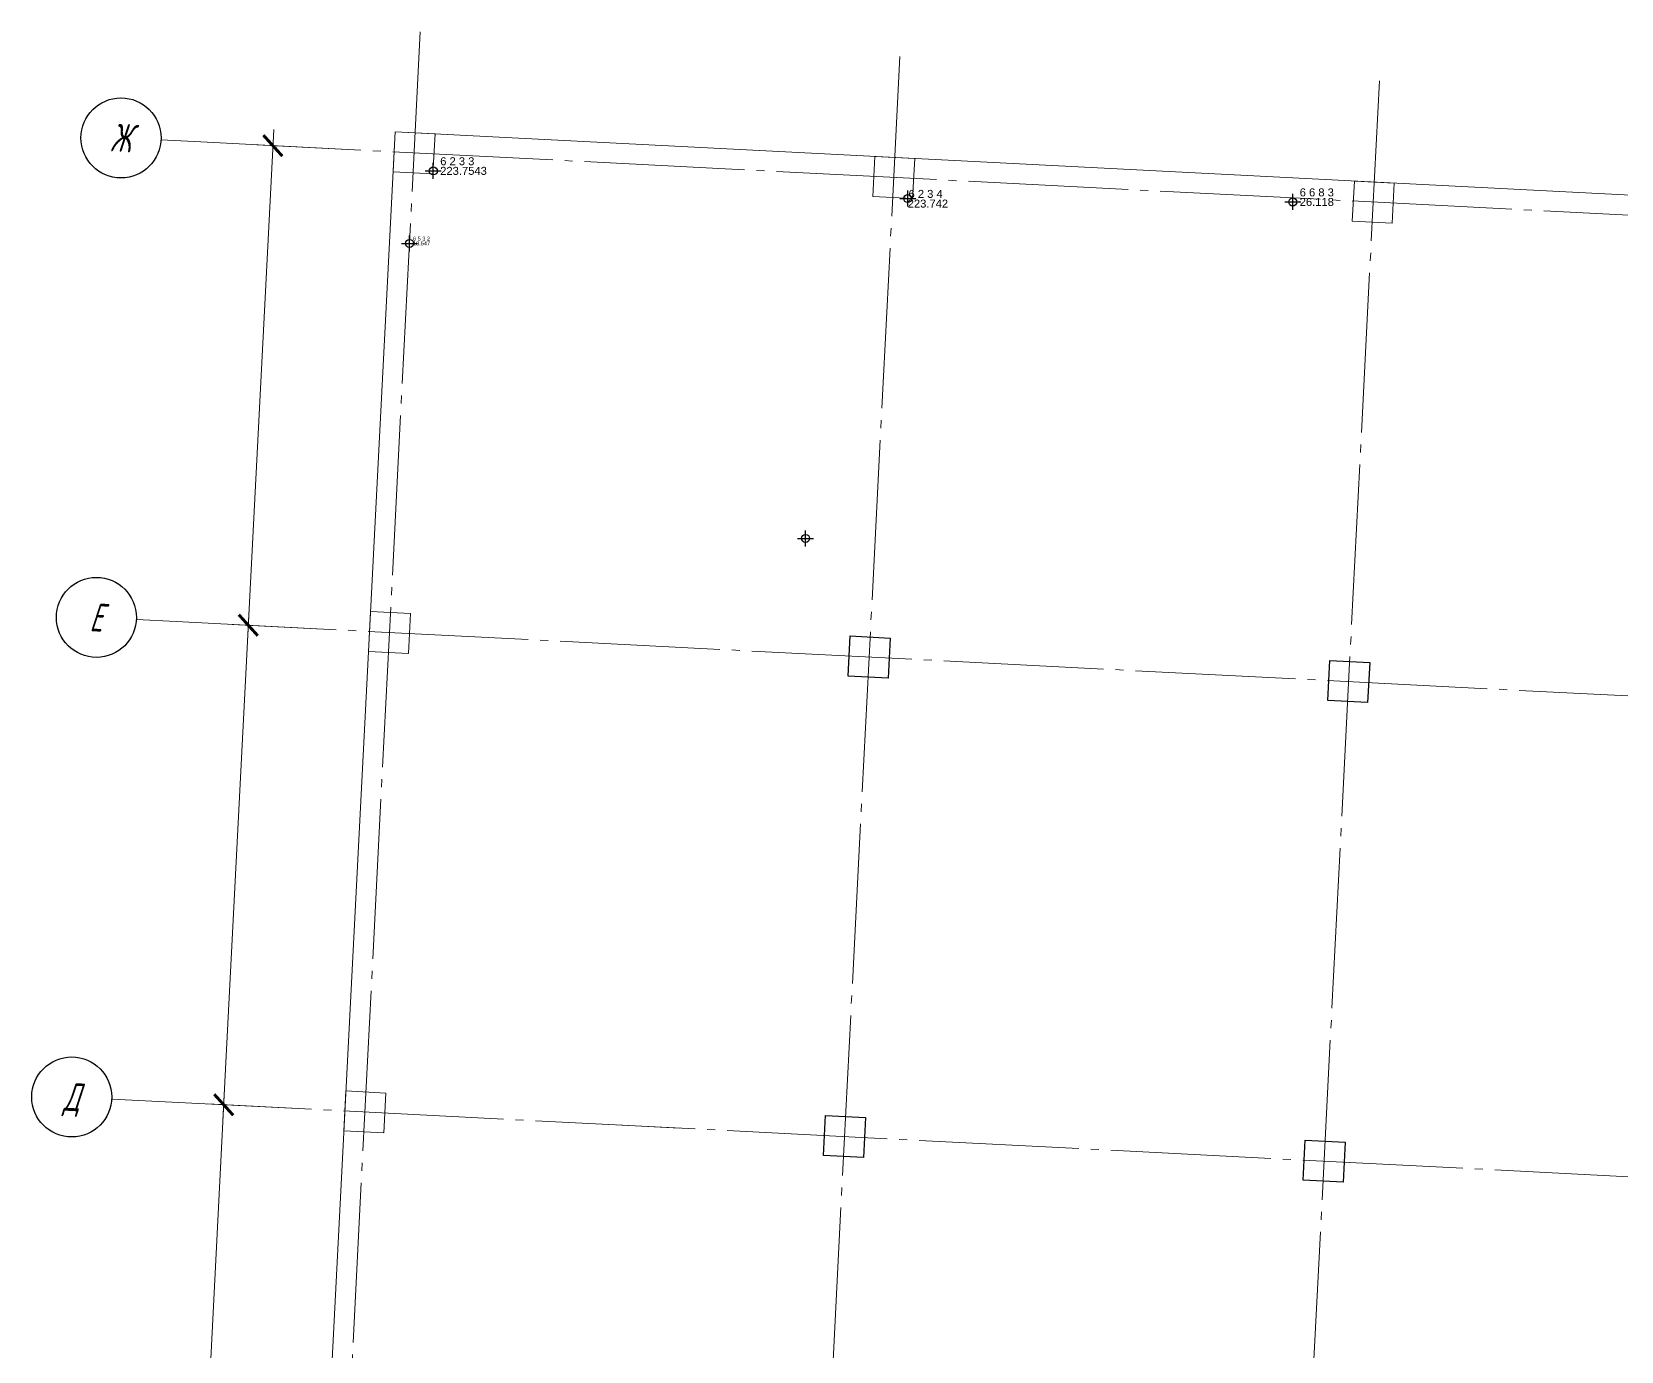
# Model space of a CAD drawing. Header units: millimetres. Extents: x -21314 to -21213, y 38223 to 38274.
# Drawn here: x -21312.52 to -21292.67, y 38251.97 to 38268.46 of the extents above; entities that cross this region are included whole.
import ezdxf
from ezdxf.enums import TextEntityAlignment as Align

# ---------------------------------------------------------------- set-up
doc = ezdxf.new("R2010")
doc.units = ezdxf.units.MM
doc.header["$PDMODE"] = 34
doc.header["$PDSIZE"] = 0.1
doc.linetypes.add('HIDDEN2', pattern=[4.7625, 3.175, -1.5875])
doc.linetypes.add('ГОСТ 2.303 5', pattern=[24, 20, -1.5, 1, -1.5])
for name, color, linetype, lineweight in [('ка', 7, 'Continuous', 30), ('КЖ_колонны', 7, 'Continuous', 15), ('СПДС_ОСИ', 1, 'ГОСТ 2.303 5', 15), ('СПДС_РАЗМЕРЫ', 152, 'Continuous', 25)]:
    doc.layers.add(name, color=color, linetype=linetype, lineweight=lineweight)
for name, color, linetype in [('КЖ_опалубка стен', 7, 'Continuous'), ('Номер_cw_GPT', 7, 'Continuous'), ('Номер_GRO', 7, 'Continuous'), ('Отметка_cw_GPT', 7, 'Continuous'), ('Отметка_GRO', 7, 'Continuous'), ('Пикет_cw_GPT', 7, 'Continuous'), ('Пикет_GRO', 7, 'Continuous')]:
    doc.layers.add(name, color=color, linetype=linetype)
doc.styles.add('AxeAndPointZ', font='arial.ttf')
doc.styles.get("Standard").update_dxf_attribs({"font": 'arial.ttf'})
doc.styles.add('ГОСТ 2.304', font='', dxfattribs={"width": 0.8, "oblique": 15})
doc.styles.get('ГОСТ 2.304').set_extended_font_data('GOST 2.304 type A')

# ---------------------------------------------------------------- blocks, each defined once
blk = doc.blocks.new('_ArchTick')
at = {"color": 0, "linetype": 'ByBlock', "const_width": 0.15}
blk.add_lwpolyline([(-0.5, -0.5), (0.5, 0.5)], dxfattribs=at)
blk = doc.blocks.new('т34р5и4')
at = {"layer": 'КЖ_колонны'}
for p, q in [((-21308.011, 38266.708), (-21307.986, 38267.207)), ((-21307.986, 38267.207), (-21307.486, 38267.181)), ((-21307.486, 38267.181), (-21307.512, 38266.682)), ((-21302.019, 38266.4), (-21301.993, 38266.9)), ((-21301.993, 38266.9), (-21301.494, 38266.874)), ((-21307.512, 38266.682), (-21308.011, 38266.708)), ((-21301.494, 38266.874), (-21301.52, 38266.375)), ((-21296.027, 38266.093), (-21296.001, 38266.593)), ((-21296.001, 38266.593), (-21295.502, 38266.567)), ((-21295.502, 38266.567), (-21295.528, 38266.068)), ((-21301.52, 38266.375), (-21302.019, 38266.4)), ((-21295.528, 38266.068), (-21296.027, 38266.093)), ((-21308.318, 38260.715), (-21308.293, 38261.215)), ((-21308.293, 38261.215), (-21307.793, 38261.189)), ((-21307.793, 38261.189), (-21307.819, 38260.69)), ((-21307.819, 38260.69), (-21308.318, 38260.715)), ((-21308.626, 38254.723), (-21308.6, 38255.223)), ((-21308.6, 38255.223), (-21308.101, 38255.197)), ((-21308.101, 38255.197), (-21308.126, 38254.698)), ((-21308.126, 38254.698), (-21308.626, 38254.723))]:
    blk.add_line(p, q, dxfattribs=at)
at = {"layer": 'КЖ_опалубка стен', "linetype": 'HIDDEN2', "ltscale": 100}
for p, q in [((-21302.326, 38260.408), (-21302.301, 38260.908)), ((-21302.301, 38260.908), (-21301.801, 38260.882)), ((-21301.801, 38260.882), (-21301.827, 38260.383)), ((-21296.334, 38260.101), (-21296.308, 38260.6)), ((-21296.308, 38260.6), (-21295.809, 38260.575)), ((-21295.809, 38260.575), (-21295.835, 38260.076)), ((-21301.827, 38260.383), (-21302.326, 38260.408)), ((-21295.835, 38260.076), (-21296.334, 38260.101)), ((-21302.633, 38254.416), (-21302.608, 38254.915)), ((-21302.608, 38254.915), (-21302.109, 38254.89)), ((-21302.109, 38254.89), (-21302.134, 38254.391)), ((-21296.641, 38254.109), (-21296.616, 38254.608)), ((-21296.616, 38254.608), (-21296.116, 38254.583)), ((-21302.134, 38254.391), (-21302.633, 38254.416)), ((-21296.116, 38254.583), (-21296.142, 38254.083)), ((-21296.142, 38254.083), (-21296.641, 38254.109))]:
    blk.add_line(p, q, dxfattribs=at)
at = {"layer": 'СПДС_ОСИ', "linetype": 'ГОСТ 2.303 5', "lineweight": 15, "ltscale": 0.1}
for points in [[(-21307.671, 38268.458), (-21309.727, 38228.345), (-21309.753, 38227.846)], [(-21301.679, 38268.15), (-21303.735, 38228.038), (-21303.761, 38227.539)], [(-21295.687, 38267.843), (-21297.743, 38227.731), (-21297.769, 38227.231)], [(-21310.911, 38267.107), (-21310.411, 38267.081), (-21214.136, 38262.145)], [(-21311.218, 38261.114), (-21310.719, 38261.089), (-21214.443, 38256.153)], [(-21311.525, 38255.122), (-21311.026, 38255.097), (-21214.75, 38250.161)]]:
    blk.add_lwpolyline(points, dxfattribs=at)
at = {"layer": 'СПДС_ОСИ', "linetype": 'Continuous', "lineweight": 25, "ltscale": 100}
for centre in [(-21311.41, 38267.132), (-21311.717, 38261.14), (-21312.025, 38255.148)]:
    blk.add_circle(centre, 0.5, dxfattribs=at)
at = {"layer": 'СПДС_РАЗМЕРЫ', "lineweight": 15, "ltscale": 100}
for p, q in [((-21309.502, 38267.235), (-21309.83, 38260.843)), ((-21308.66, 38266.991), (-21309.712, 38267.045)), ((-21308.66, 38266.991), (-21309.712, 38267.045)), ((-21309.81, 38261.242), (-21310.137, 38254.851)), ((-21308.967, 38260.999), (-21310.02, 38261.053)), ((-21308.967, 38260.999), (-21310.02, 38261.053)), ((-21310.117, 38255.25), (-21310.444, 38248.859)), ((-21309.274, 38255.007), (-21310.327, 38255.061)), ((-21309.274, 38255.007), (-21310.327, 38255.061)), ((-21304.431, 38254.759), (-21305.225, 38254.799))]:
    blk.add_line(p, q, dxfattribs=at)
at = {"layer": 'СПДС_РАЗМЕРЫ', "lineweight": 15, "xscale": 0.2500000000000001, "yscale": 0.2500000000000001, "zscale": 0.2500000000000001}
for p, rotation in [((-21309.513, 38267.035), 267.0653760668869), ((-21309.513, 38267.035), 87.06537606688698), ((-21309.82, 38261.043), 267.065376066887), ((-21309.82, 38261.043), 87.06537606688698), ((-21310.127, 38255.051), 267.065376066887), ((-21310.127, 38255.051), 87.06537606688698)]:
    blk.add_blockref('_ArchTick', p, dxfattribs=dict(at, rotation=rotation))
at = {"layer": 'СПДС_ОСИ', "linetype": 'Continuous', "lineweight": 25, "ltscale": 100, "style": 'ГОСТ 2.304', "oblique": 15, "width": 0.8}
for s, p in [('Ж', (-21311.41, 38267.132)), ('Е', (-21311.717, 38261.14)), ('Д', (-21312.025, 38255.148))]:
    blk.add_text(s, height=0.35, rotation=357.0654, dxfattribs=at).set_placement(p, align=Align.MIDDLE_CENTER)

msp = doc.modelspace()

# ---------------------------------------------------------------- linework, layer by layer
at = {"layer": 'ка', "lineweight": 15}
msp.add_lwpolyline([(-21307.986, 38267.207), (-21217.055, 38262.545), (-21218.924, 38226.093), (-21309.854, 38230.755)], close=True, dxfattribs=at)
at = {"layer": 'Пикет_cw_GPT', "color": 3}
msp.add_point((-21307.508, 38266.719, 223.754), dxfattribs=at)
at = {"layer": 'Пикет_cw_GPT', "color": 1}
msp.add_point((-21301.581, 38266.374, 223.741), dxfattribs=at)
at = {"layer": 'Пикет_cw_GPT', "color": 121}
for p in [(-21307.805, 38265.814, 18.547), (-21302.858, 38262.127, 2.197)]:
    msp.add_point(p, dxfattribs=at)
at = {"layer": 'Пикет_GRO', "color": 111}
msp.add_point((-21296.771, 38266.331, 26.118), dxfattribs=at)

# ---------------------------------------------------------------- block references
msp.add_blockref('т34р5и4', (0, 0))

# ---------------------------------------------------------------- texts
at = {"layer": 'Номер_cw_GPT', "color": 231}
for s, height, p in [('6 2 3 3', 0.1, (-21307.422, 38266.79, 223.754)), ('6 2 3 4', 0.1, (-21301.571, 38266.382, 223.74)), ('6 1 12 2', 0.002, (-21302.856, 38262.129, 2.197))]:
    msp.add_text(s, height=height, dxfattribs=at).set_placement(p)
at = {"layer": 'Номер_cw_GPT', "color": 231, "style": 'AxeAndPointZ'}
msp.add_text('6 5 3 2', height=0.05, dxfattribs=at).set_placement((-21307.762, 38265.849, 18.547))
at = {"layer": 'Номер_GRO', "color": 30}
msp.add_text('6 6 8 3', height=0.1, dxfattribs=at).set_placement((-21296.684, 38266.401, 26.118))
at = {"layer": 'Отметка_cw_GPT', "color": 191}
for s, height, p in [('223.7543', 0.1, (-21307.422, 38266.67, 223.754)), ('223.742', 0.1, (-21301.581, 38266.261, 223.742)), ('2.197', 0.002, (-21302.856, 38262.126, 2.197))]:
    msp.add_text(s, height=height, dxfattribs=at).set_placement(p)
at = {"layer": 'Отметка_cw_GPT', "color": 191, "style": 'AxeAndPointZ'}
msp.add_text('18.547', height=0.05, dxfattribs=at).set_placement((-21307.762, 38265.789, 18.547))
at = {"layer": 'Отметка_GRO', "color": 240}
msp.add_text('26.118', height=0.1, dxfattribs=at).set_placement((-21296.684, 38266.281, 26.118))

doc.saveas('drawing.dxf')
